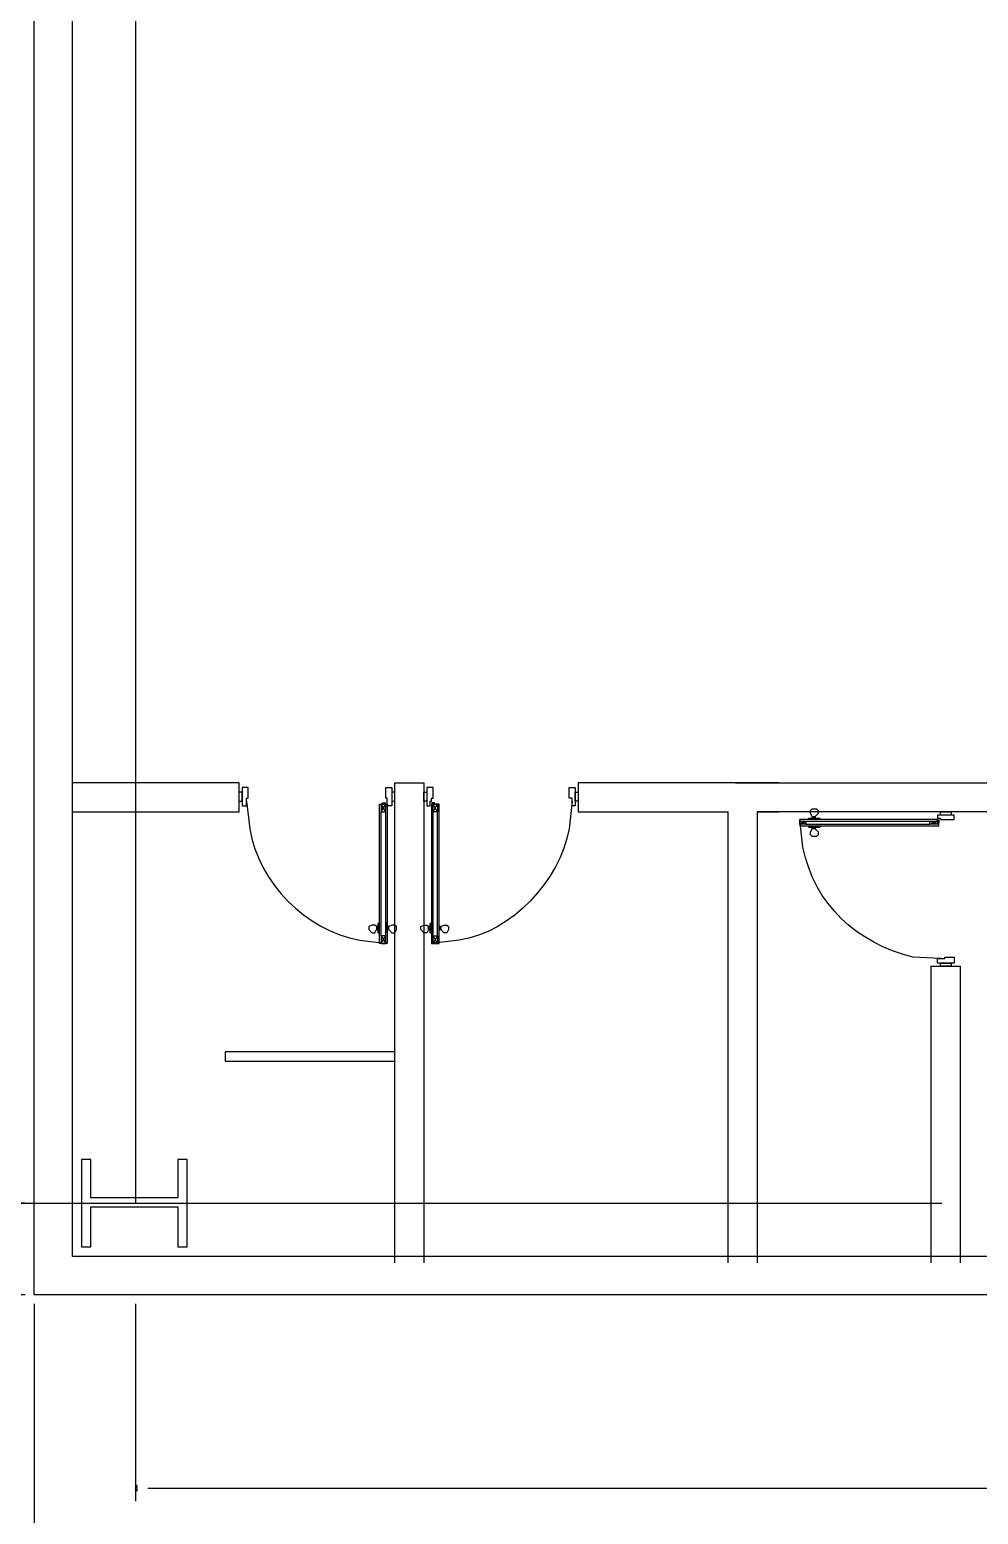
# Model space of a CAD drawing. Header units: millimetres. Extents: x 1263 to 3002, y 1308 to 2683.
# Drawn here: x 1274.55 to 1279.45, y 1353.76 to 1361.43 of the extents above; entities that cross this region are included whole.
import ezdxf

# ---------------------------------------------------------------- set-up
doc = ezdxf.new("R2010")
doc.units = ezdxf.units.MM
doc.header["$PDMODE"] = 34
doc.linetypes.add('DASHDOT', pattern=[25.4, 12.7, -6.35, 0, -6.35])
for name, color, linetype in [('1- 2', 223, 'Continuous'), ('1- muro de carga', 5, 'Continuous'), ('dim-75', 2, 'Continuous'), ('ejes', 140, 'DASHDOT'), ('PUERTAS', 2, 'Continuous')]:
    doc.layers.add(name, color=color, linetype=linetype)
doc.layers.add('2', color=223, linetype='Continuous', lineweight=5)
doc.styles.add('75', font='romans.shx', dxfattribs={"height": 0.112})
doc.styles.add('TEXTOS', font='romans.shx')
doc.dimstyles.new('DIM-75P', dxfattribs={"dimtxt": 0.3, "dimasz": 0.3, "dimexe": 0.0675, "dimexo": 0.0468, "dimgap": 0.0375, "dimtad": 0, "dimtih": 1, "dimtoh": 1, "dimzin": 0, "dimdsep": 46, "dimtxsty": 'TEXTOS', "dimcen": 0.3, "dimclrd": 1, "dimclre": 1, "dimclrt": 2, "dimadec": 0, "dimazin": 0, "dimtfac": 1, "dimtmove": 1, "dimatfit": 3, "dimldrblk": 'flecha', "dimfxl": 0.045, "dimtolj": 1, "dimtzin": 0, "dimlwd": -1, "dimlwe": -1, "dimarcsym": 0})

# ---------------------------------------------------------------- blocks, each defined once
blk = doc.blocks.new('flecha')
at = {"ltscale": 6}
for points in [[(-0.021, 0.03), (-0.106, 0.13), (-0.124, 0.055), (-0.124, 0.212)], [(-0.021, -0.03), (-0.106, -0.13), (-0.124, -0.055), (-0.124, -0.212)]]:
    blk.add_hatch(color=256, dxfattribs=at).paths.add_polyline_path(points)
for p, q in [((0.009, -0.017), (-0.137, 0.242)), ((0.009, 0.017), (-0.137, -0.242)), ((-0.127, 0.244), (-0.127, 0.025)), ((-0.127, 0.025), (-0.104, 0.122)), ((0, 0), (-0.104, 0.122)), ((0, 0), (-0.104, -0.122)), ((-0.127, -0.025), (-0.127, -0.244)), ((-0.127, -0.025), (-0.104, -0.122))]:
    blk.add_line(p, q, dxfattribs=at)
for points in [[(-0.021, 0.03), (-0.106, 0.13), (-0.124, 0.055), (-0.124, 0.212)], [(-0.021, -0.03), (-0.106, -0.13), (-0.124, -0.055), (-0.124, -0.212)]]:
    blk.add_lwpolyline(points, close=True, dxfattribs=at)
blk = doc.blocks.new('*D46')
at = {"layer": 'Defpoints', "color": 0, "transparency": 16777216}
for p in [(1089.1409, 118.4285), (1087.1409, 38.4285), (1089.1409, 38.4285)]:
    blk.add_point(p, dxfattribs=at)
at = {"layer": 'dim-75', "color": 1, "transparency": 16777216}
for p, q in [((1089.0941, 118.4285), (1087.0734, 118.4285)), ((1087.1409, 118.3648), (1087.1409, 78.522)), ((1087.1409, 38.4923), (1087.1409, 78.335)), ((1089.0941, 38.4285), (1087.0734, 38.4285))]:
    blk.add_line(p, q, dxfattribs=at)
at = {"layer": 'dim-75', "color": 1, "transparency": 16777216, "xscale": 0.06375, "yscale": 0.06375, "zscale": 0.06375}
for p, rotation in [((1087.1409, 118.4285), 90), ((1087.1409, 38.4285), 270)]:
    blk.add_blockref('flecha', p, dxfattribs=dict(at, rotation=rotation))
at = {"layer": 'dim-75', "transparency": 16777216, "insert": (1087.1409, 78.4285), "char_height": 0.112, "attachment_point": 5, "style": '75'}
blk.add_mtext('\\A1;80.00', dxfattribs=at)
blk = doc.blocks.new('*D47')
at = {"layer": 'Defpoints', "color": 0, "transparency": 16777216}
for p in [(1088.1409, 63.4127), (1089.1409, 63.4127), (1089.1409, 38.9025)]:
    blk.add_point(p, dxfattribs=at)
at = {"layer": 'dim-75', "color": 1, "transparency": 16777216}
for p, q in [((1089.0941, 63.4127), (1088.0734, 63.4127)), ((1088.1409, 63.349), (1088.1409, 51.2511)), ((1088.1409, 38.9662), (1088.1409, 51.0641)), ((1089.0941, 38.9025), (1088.0734, 38.9025))]:
    blk.add_line(p, q, dxfattribs=at)
at = {"layer": 'dim-75', "color": 1, "transparency": 16777216, "xscale": 0.06375, "yscale": 0.06375, "zscale": 0.06375}
for p, rotation in [((1088.1409, 63.4127), 90), ((1088.1409, 38.9025), 270)]:
    blk.add_blockref('flecha', p, dxfattribs=dict(at, rotation=rotation))
at = {"layer": 'dim-75', "transparency": 16777216, "insert": (1088.1409, 51.1576), "char_height": 0.112, "attachment_point": 5, "style": '75'}
blk.add_mtext('\\A1;24.51', dxfattribs=at)
blk = doc.blocks.new('*D15')
at = {"layer": 'Defpoints', "color": 0, "transparency": 16777216}
for p in [(1089.6639, 38.4285), (1099.6718, 38.4285), (1099.6718, 37.4285)]:
    blk.add_point(p, dxfattribs=at)
at = {"layer": 'dim-75', "color": 1, "transparency": 16777216}
for p, q in [((1089.6639, 38.3817), (1089.6639, 37.361)), ((1099.6718, 38.3817), (1099.6718, 37.361)), ((1089.7276, 37.4285), (1094.4143, 37.4285)), ((1099.608, 37.4285), (1094.9213, 37.4285))]:
    blk.add_line(p, q, dxfattribs=at)
at = {"layer": 'dim-75', "color": 1, "transparency": 16777216, "xscale": 0.06375, "yscale": 0.06375, "zscale": 0.06375, "rotation": 180}
blk.add_blockref('flecha', (1089.6639, 37.4285), dxfattribs=at)
at = {"layer": 'dim-75', "color": 1, "transparency": 16777216, "xscale": 0.06375, "yscale": 0.06375, "zscale": 0.06375}
blk.add_blockref('flecha', (1099.6718, 37.4285), dxfattribs=at)
at = {"layer": 'dim-75', "transparency": 16777216, "insert": (1094.6678, 37.4285), "char_height": 0.112, "attachment_point": 5, "style": '75'}
blk.add_mtext('\\A1;10.00', dxfattribs=at)
blk = doc.blocks.new('*D29')
at = {"layer": 'Defpoints', "color": 0, "transparency": 16777216}
for p in [(1089.1409, 38.4285), (1251.7081, 38.4285), (1089.1409, 36.4285)]:
    blk.add_point(p, dxfattribs=at)
at = {"layer": 'dim-75', "color": 1, "transparency": 16777216}
for p, q in [((1089.1409, 38.3817), (1089.1409, 36.361)), ((1251.7081, 38.3817), (1251.7081, 36.361)), ((1089.2047, 36.4285), (1170.1177, 36.4285)), ((1251.6444, 36.4285), (1170.7314, 36.4285))]:
    blk.add_line(p, q, dxfattribs=at)
at = {"layer": 'dim-75', "color": 1, "transparency": 16777216, "xscale": 0.06375, "yscale": 0.06375, "zscale": 0.06375, "rotation": 180}
blk.add_blockref('flecha', (1089.1409, 36.4285), dxfattribs=at)
at = {"layer": 'dim-75', "color": 1, "transparency": 16777216, "xscale": 0.06375, "yscale": 0.06375, "zscale": 0.06375}
blk.add_blockref('flecha', (1251.7081, 36.4285), dxfattribs=at)
at = {"layer": 'dim-75', "transparency": 16777216, "insert": (1170.4245, 36.4285), "char_height": 0.112, "attachment_point": 5, "style": '75'}
blk.add_mtext('\\A1;162.50', dxfattribs=at)
blk = doc.blocks.new('planta conjunto')
at = {"layer": '1- 2', "lineweight": 25}
blk.add_lwpolyline([(0.7425, 0.5016), (0.2923, 0.5016), (0.2923, 0.699), (0.2449, 0.699), (0.2449, 0.2488), (0.2923, 0.2488), (0.2923, 0.4542), (0.7425, 0.4542), (0.7425, 0.2488), (0.7899, 0.2488), (0.7899, 0.699), (0.7425, 0.699), (0.7425, 0.5016)], dxfattribs=at)
blk.add_lwpolyline([(0.7425, 0.5016), (0.2923, 0.5016), (0.2923, 0.699), (0.2449, 0.699), (0.2449, 0.2488), (0.2923, 0.2488), (0.2923, 0.4542), (0.7425, 0.4542), (0.7425, 0.2488), (0.7899, 0.2488), (0.7899, 0.699), (0.7425, 0.699), (0.7425, 0.5016)], dxfattribs=at)
at = {"layer": '1- muro de carga', "lineweight": 25}
blk.add_lwpolyline([(0, 0), (0, 80), (141.0822, 80), (162.5672, 0)], close=True, dxfattribs=at)
for points in [[(6.0901, 0.1975), (0.1975, 0.1975), (0.1975, 79.8025), (140.9227, 79.8025), (162.306, 0.1975), (7.2907, 0.1975)], [(3.6256, 2.6461), (5.94, 2.6461), (5.94, 4.1548), (6.0901, 4.1548), (6.0901, 2.496), (3.7362, 2.496), (3.7362, 0.1658)], [(0.1975, 2.496), (1.0585, 2.496), (1.0585, 2.6461), (0.1975, 2.6461)], [(1.8641, 0.1658), (1.8641, 2.6461), (2.0142, 2.6461), (2.0142, 0.1658)], [(3.8468, 2.6461), (2.812, 2.6461), (2.812, 2.496), (3.5861, 2.496)], [(3.5861, 0.1658), (3.5861, 2.496)], [(3.7362, 2.496), (3.8468, 2.496)], [(4.6366, 0.1658), (4.6366, 1.6982), (4.7867, 1.6982), (4.7867, 0.1658)]]:
    blk.add_lwpolyline(points, dxfattribs=at)
at = {"layer": '2', "lineweight": 25}
blk.add_lwpolyline([(1.8641, 1.2559), (0.9873, 1.2559), (0.9873, 1.2085), (1.8641, 1.2085)], dxfattribs=at)
at = {"layer": 'ejes'}
for p, q in [((0.5229, 86.216), (0.5229, 0.4739)), ((-8.0095, 0.4739), (162.4488, 0.4739))]:
    blk.add_line(p, q, dxfattribs=at)
at = {"layer": 'PUERTAS', "lineweight": 25}
for points in [[(1.0742, 2.5276), (1.0979, 2.5276), (1.0979, 2.5671), (1.1058, 2.5671), (1.1058, 2.6224), (1.0742, 2.6224), (1.0742, 2.5276)], [(1.8167, 2.6224), (1.8483, 2.6224), (1.8483, 2.5276), (1.8246, 2.5276), (1.8246, 2.5671), (1.8167, 2.5671), (1.8167, 2.6224)], [(2.0616, 2.6224), (2.03, 2.6224), (2.03, 2.5276), (2.0458, 2.5276), (2.0458, 2.5513), (2.0537, 2.5513), (2.0537, 2.5671), (2.0616, 2.5671), (2.0616, 2.6224)], [(2.7962, 2.5276), (2.7804, 2.5276), (2.7804, 2.5671), (2.7646, 2.5671), (2.7646, 2.6224), (2.7962, 2.6224), (2.7962, 2.5276)], [(1.0584, 2.5987), (1.0584, 2.5513), (1.0742, 2.5513), (1.0742, 2.5987), (1.0584, 2.5987)], [(1.0584, 2.5513), (1.0584, 2.5513)], [(1.7851, 1.8167), (1.7851, 2.5355), (1.8246, 2.5355), (1.8246, 1.8167), (1.7851, 1.8167)], [(1.8167, 2.496), (1.8167, 2.5355), (1.793, 2.5355), (1.793, 2.496), (1.8167, 2.496)], [(1.793, 2.496), (1.8167, 2.5355)], [(1.8167, 2.496), (1.793, 2.5355)], [(1.8167, 2.5355), (1.8009, 2.5355), (1.8009, 2.5434), (1.8167, 2.5434)], [(1.8246, 2.5355), (1.8246, 2.5434)], [(1.8483, 2.5987), (1.8483, 2.5513), (1.8641, 2.5513), (1.8641, 2.5987), (1.8483, 2.5987)], [(1.8483, 2.5513), (1.8483, 2.5513)], [(2.0299, 2.5987), (2.0299, 2.5513), (2.0142, 2.5513), (2.0142, 2.5987), (2.0299, 2.5987)], [(2.0299, 2.5513), (2.0299, 2.5513)], [(2.0537, 2.5355), (2.0695, 2.5355), (2.0695, 2.5434), (2.0537, 2.5434)], [(2.0932, 1.8167), (2.0932, 2.5355), (2.0537, 2.5355), (2.0537, 1.8167), (2.0932, 1.8167)], [(2.0615, 2.496), (2.0615, 2.5355), (2.0853, 2.5355), (2.0853, 2.496), (2.0615, 2.496)], [(2.0852, 2.496), (2.0615, 2.5355)], [(2.0615, 2.496), (2.0853, 2.5355)], [(2.8119, 2.5987), (2.8119, 2.5513), (2.7961, 2.5513), (2.7961, 2.5987), (2.8119, 2.5987)], [(2.8119, 2.5513), (2.8119, 2.5513)], [(1.793, 1.8562), (1.793, 2.496)], [(1.8167, 1.8562), (1.8167, 2.496)], [(2.0615, 1.8562), (2.0615, 2.496)], [(2.0852, 1.8562), (2.0852, 2.496)], [(3.9574, 2.4249), (4.6762, 2.4249), (4.6762, 2.4407), (4.6683, 2.4407), (4.6683, 2.4565), (3.9574, 2.4565), (3.9574, 2.4249)], [(4.0047, 2.4644), (4.06, 2.4644)], [(4.0047, 2.4644), (4.0047, 2.4565)], [(4.0126, 2.4644), (4.0126, 2.4565)], [(4.0206, 2.4723), (4.0127, 2.4881), (4.0127, 2.5039), (4.0206, 2.5118), (4.0443, 2.5118), (4.0522, 2.5039), (4.0522, 2.4881), (4.0364, 2.4723)], [(4.0205, 2.4723), (4.0205, 2.4644)], [(4.0364, 2.4644), (4.0364, 2.4565)], [(4.0443, 2.4644), (4.0443, 2.4565)], [(4.0522, 2.4644), (4.0522, 2.4565)], [(4.0522, 2.4644), (4.0522, 2.4565)], [(4.0601, 2.4644), (4.0601, 2.4565)], [(4.7552, 2.4565), (4.7552, 2.4802), (4.6683, 2.4802), (4.6683, 2.4644), (4.6841, 2.4644), (4.6841, 2.4565), (4.7552, 2.4565)], [(4.6841, 2.4802), (4.6841, 2.496), (4.7394, 2.496), (4.7394, 2.4802), (4.6841, 2.4802)], [(3.9574, 2.4328), (3.989, 2.4486)], [(3.989, 2.4328), (3.9574, 2.4486), (3.989, 2.4486), (3.989, 2.4328), (3.9574, 2.4328), (3.9574, 2.4486)], [(3.989, 2.4486), (4.6288, 2.4486)], [(3.989, 2.4328), (4.6288, 2.4328)], [(4.0047, 2.417), (4.0047, 2.4249)], [(4.0047, 2.417), (4.06, 2.417)], [(4.0126, 2.417), (4.0126, 2.4249)], [(4.0364, 2.4091), (4.0522, 2.3933), (4.0522, 2.3775), (4.0443, 2.3696), (4.0206, 2.3696), (4.0127, 2.3775), (4.0127, 2.3933), (4.0206, 2.4091)], [(4.0205, 2.4091), (4.0205, 2.417)], [(4.0364, 2.417), (4.0364, 2.4249)], [(4.0443, 2.417), (4.0443, 2.4249)], [(4.0522, 2.417), (4.0522, 2.4249)], [(4.0522, 2.417), (4.0522, 2.4249)], [(4.0601, 2.417), (4.0601, 2.4249)], [(4.6288, 2.4328), (4.6288, 2.4486), (4.6683, 2.4486), (4.6683, 2.4328), (4.6288, 2.4328)], [(4.6288, 2.4486), (4.6288, 2.4486)], [(4.6288, 2.4328), (4.6683, 2.4486)], [(4.6288, 2.4486), (4.6683, 2.4328)], [(1.8246, 1.9036), (1.8246, 1.9115), (1.8246, 1.9194), (1.8246, 1.9273)], [(1.8246, 1.872), (1.8246, 1.9194)], [(1.8246, 1.8878), (1.8246, 1.8957), (1.8246, 1.9036), (1.8246, 1.9115), (1.8246, 1.9194)], [(1.8246, 1.9115), (1.8246, 1.9194)], [(2.0458, 1.872), (2.0458, 1.9194)], [(2.0932, 1.9115), (2.0932, 1.9194), (2.0932, 1.9273)], [(2.0932, 1.9115), (2.0932, 1.9194)], [(2.0932, 1.9036), (2.0932, 1.9115), (2.0932, 1.9194)], [(2.0932, 1.872), (2.0932, 1.9194)], [(1.7693, 1.9036), (1.7614, 1.9115), (1.7456, 1.9115), (1.7298, 1.9036), (1.7298, 1.8878), (1.7456, 1.872), (1.7614, 1.872), (1.7693, 1.8878)], [(1.7693, 1.9036), (1.7772, 1.9036)], [(1.7693, 1.8957), (1.7772, 1.8957)], [(1.7693, 1.8957), (1.7772, 1.8957)], [(1.7772, 1.9115), (1.7851, 1.9115)], [(1.7772, 1.9115), (1.7851, 1.9115)], [(1.7772, 1.9036), (1.7851, 1.9036)], [(1.7772, 1.9036), (1.7851, 1.9036)], [(1.7772, 1.8957), (1.7851, 1.8957)], [(1.7772, 1.8878), (1.7851, 1.8878)], [(1.7772, 1.8878), (1.7851, 1.8878)], [(1.7772, 1.8799), (1.7851, 1.8799)], [(1.7772, 1.872), (1.7851, 1.872)], [(1.793, 1.8167), (1.8167, 1.8562)], [(1.793, 1.8562), (1.8167, 1.8167), (1.8167, 1.8562), (1.793, 1.8562), (1.793, 1.8167), (1.8167, 1.8167)], [(1.8325, 1.9036), (1.8246, 1.9036)], [(1.8325, 1.8957), (1.8246, 1.8957)], [(1.8325, 1.8957), (1.8246, 1.8957)], [(1.8246, 1.872), (1.8246, 1.8799), (1.8246, 1.8878), (1.8246, 1.8957)], [(1.8246, 1.8799), (1.8246, 1.8878)], [(1.8246, 1.872), (1.8246, 1.8799)], [(1.8325, 1.8878), (1.8483, 1.872), (1.8641, 1.872), (1.872, 1.8878), (1.872, 1.9036), (1.8641, 1.9115), (1.8483, 1.9115), (1.8325, 1.9036)], [(2.0378, 1.8878), (2.03, 1.872), (2.0142, 1.872), (1.9984, 1.8878), (1.9984, 1.9036), (2.0142, 1.9115), (2.03, 1.9115), (2.0378, 1.9036)], [(2.0378, 1.9036), (2.0458, 1.9036)], [(2.0378, 1.8957), (2.0458, 1.8957)], [(2.0378, 1.8957), (2.0458, 1.8957)], [(2.0458, 1.9115), (2.0537, 1.9115)], [(2.0458, 1.9115), (2.0537, 1.9115)], [(2.0458, 1.9036), (2.0537, 1.9036)], [(2.0458, 1.9036), (2.0537, 1.9036)], [(2.0458, 1.8957), (2.0537, 1.8957)], [(2.0458, 1.8878), (2.0537, 1.8878)], [(2.0458, 1.8878), (2.0537, 1.8878)], [(2.0458, 1.8799), (2.0537, 1.8799)], [(2.0458, 1.872), (2.0537, 1.872)], [(2.0853, 1.8167), (2.0616, 1.8562)], [(2.0853, 1.8562), (2.0616, 1.8167), (2.0616, 1.8562), (2.0853, 1.8562), (2.0853, 1.8167), (2.0616, 1.8167)], [(2.0932, 1.9036), (2.0932, 1.9115)], [(2.1011, 1.9036), (2.0932, 1.9036)], [(2.0932, 1.8957), (2.0932, 1.9036)], [(2.1011, 1.8957), (2.0932, 1.8957)], [(2.1011, 1.8957), (2.0932, 1.8957)], [(2.0932, 1.8878), (2.0932, 1.8957)], [(2.0932, 1.872), (2.0932, 1.8799), (2.0932, 1.8878), (2.0932, 1.8957)], [(2.0932, 1.8799), (2.0932, 1.8878)], [(2.1011, 1.9036), (2.1169, 1.9115), (2.1327, 1.9115), (2.1406, 1.9036), (2.1406, 1.8878), (2.1327, 1.872), (2.1169, 1.872), (2.1011, 1.8878)], [(4.6682, 1.714), (4.6682, 1.7377), (4.7077, 1.7377), (4.7077, 1.7456), (4.7552, 1.7456), (4.7552, 1.714), (4.6682, 1.714)], [(4.6841, 1.6982), (4.6841, 1.714), (4.7394, 1.714), (4.7394, 1.6982), (4.6841, 1.6982)]]:
    blk.add_lwpolyline(points, dxfattribs=at)
for points, knots in [([(1.0979, 2.5513), (1.0979, 2.5513), (1.1137, 2.4091), (1.1137, 2.4091), (1.1629, 2.1267), (1.4015, 1.8862), (1.6824, 1.8325), (1.6824, 1.8325), (1.8246, 1.8167), (1.8246, 1.8167)], [0, 0, 0, 0, 1, 1, 1, 2, 2, 2, 3, 3, 3, 3]), ([(2.7804, 2.5513), (2.7804, 2.5513), (2.7646, 2.4091), (2.7646, 2.4091), (2.7176, 2.1427), (2.4689, 1.8748), (2.1959, 1.8325), (2.1959, 1.8325), (2.0537, 1.8167), (2.0537, 1.8167)], [0, 0, 0, 0, 1, 1, 1, 2, 2, 2, 3, 3, 3, 3]), ([(4.6841, 1.7377), (4.6841, 1.7377), (4.5419, 1.7456), (4.5419, 1.7456), (4.2515, 1.8187), (4.0339, 2.0156), (3.9732, 2.3143), (3.9732, 2.3143), (3.9574, 2.4565), (3.9574, 2.4565)], [0, 0, 0, 0, 1, 1, 1, 2, 2, 2, 3, 3, 3, 3]), ([(4.0047, 2.4644), (4.0047, 2.4644), (4.0047, 2.4565), (4.0047, 2.4565), (4.0047, 2.4565), (4.0047, 2.4644), (4.0047, 2.4644), (4.0047, 2.4644), (4.0047, 2.4565), (4.0047, 2.4565)], [0, 0, 0, 0, 1, 1, 1, 2, 2, 2, 3, 3, 3, 3]), ([(4.0126, 2.4644), (4.0126, 2.4644), (4.0126, 2.4565), (4.0126, 2.4565), (4.0126, 2.4565), (4.0126, 2.4644), (4.0126, 2.4644), (4.0126, 2.4644), (4.0126, 2.4565), (4.0126, 2.4565), (4.0126, 2.4565), (4.0126, 2.4644), (4.0126, 2.4644)], [0, 0, 0, 0, 1, 1, 1, 2, 2, 2, 3, 3, 3, 4, 4, 4, 4]), ([(4.0126, 2.4644), (4.0126, 2.4644), (4.0126, 2.4565), (4.0126, 2.4565), (4.0126, 2.4565), (4.0126, 2.4644), (4.0126, 2.4644)], [0, 0, 0, 0, 1, 1, 1, 2, 2, 2, 2]), ([(4.0205, 2.4723), (4.0205, 2.4723), (4.0364, 2.4723), (4.0364, 2.4723), (4.0364, 2.4723), (4.0364, 2.4644), (4.0364, 2.4644), (4.0364, 2.4644), (4.0364, 2.4723), (4.0364, 2.4723), (4.0364, 2.4723), (4.0364, 2.4644), (4.0364, 2.4644), (4.0364, 2.4644), (4.0364, 2.4723), (4.0364, 2.4723)], [0, 0, 0, 0, 1, 1, 1, 2, 2, 2, 3, 3, 3, 4, 4, 4, 5, 5, 5, 5]), ([(4.0205, 2.4644), (4.0205, 2.4644), (4.0205, 2.4565), (4.0205, 2.4565), (4.0205, 2.4565), (4.0205, 2.4644), (4.0205, 2.4644), (4.0205, 2.4644), (4.0205, 2.4565), (4.0205, 2.4565)], [0, 0, 0, 0, 1, 1, 1, 2, 2, 2, 3, 3, 3, 3]), ([(4.0285, 2.4723), (4.0285, 2.4723), (4.0285, 2.4644), (4.0285, 2.4644), (4.0285, 2.4644), (4.0285, 2.4723), (4.0285, 2.4723), (4.0285, 2.4723), (4.0285, 2.4644), (4.0285, 2.4644)], [0, 0, 0, 0, 1, 1, 1, 2, 2, 2, 3, 3, 3, 3]), ([(4.0285, 2.4644), (4.0285, 2.4644), (4.0285, 2.4565), (4.0285, 2.4565), (4.0285, 2.4565), (4.0285, 2.4644), (4.0285, 2.4644)], [0, 0, 0, 0, 1, 1, 1, 2, 2, 2, 2]), ([(4.0443, 2.4644), (4.0443, 2.4644), (4.0443, 2.4565), (4.0443, 2.4565), (4.0443, 2.4565), (4.0443, 2.4644), (4.0443, 2.4644)], [0, 0, 0, 0, 1, 1, 1, 2, 2, 2, 2]), ([(4.0522, 2.4644), (4.0522, 2.4644), (4.0522, 2.4565), (4.0522, 2.4565), (4.0522, 2.4565), (4.0522, 2.4644), (4.0522, 2.4644), (4.0522, 2.4644), (4.0522, 2.4565), (4.0522, 2.4565), (4.0522, 2.4565), (4.0522, 2.4644), (4.0522, 2.4644)], [0, 0, 0, 0, 1, 1, 1, 2, 2, 2, 3, 3, 3, 4, 4, 4, 4]), ([(4.0522, 2.4644), (4.0522, 2.4644), (4.0522, 2.4565), (4.0522, 2.4565), (4.0522, 2.4565), (4.0522, 2.4644), (4.0522, 2.4644)], [0, 0, 0, 0, 1, 1, 1, 2, 2, 2, 2]), ([(4.0601, 2.4644), (4.0601, 2.4644), (4.0601, 2.4565), (4.0601, 2.4565), (4.0601, 2.4565), (4.0601, 2.4644), (4.0601, 2.4644)], [0, 0, 0, 0, 1, 1, 1, 2, 2, 2, 2]), ([(4.6762, 2.4565), (4.6762, 2.4565), (4.6762, 2.4407), (4.6762, 2.4407), (4.6762, 2.4407), (4.6762, 2.4565), (4.6762, 2.4565)], [0, 0, 0, 0, 1, 1, 1, 2, 2, 2, 2]), ([(4.0047, 2.417), (4.0047, 2.417), (4.0047, 2.4249), (4.0047, 2.4249), (4.0047, 2.4249), (4.0047, 2.417), (4.0047, 2.417), (4.0047, 2.417), (4.0047, 2.4249), (4.0047, 2.4249)], [0, 0, 0, 0, 1, 1, 1, 2, 2, 2, 3, 3, 3, 3]), ([(4.0126, 2.417), (4.0126, 2.417), (4.0126, 2.4249), (4.0126, 2.4249), (4.0126, 2.4249), (4.0126, 2.417), (4.0126, 2.417)], [0, 0, 0, 0, 1, 1, 1, 2, 2, 2, 2]), ([(4.0126, 2.417), (4.0126, 2.417), (4.0126, 2.4249), (4.0126, 2.4249), (4.0126, 2.4249), (4.0126, 2.417), (4.0126, 2.417), (4.0126, 2.417), (4.0126, 2.4249), (4.0126, 2.4249), (4.0126, 2.4249), (4.0126, 2.417), (4.0126, 2.417)], [0, 0, 0, 0, 1, 1, 1, 2, 2, 2, 3, 3, 3, 4, 4, 4, 4]), ([(4.0205, 2.417), (4.0205, 2.417), (4.0205, 2.4249), (4.0205, 2.4249), (4.0205, 2.4249), (4.0205, 2.417), (4.0205, 2.417), (4.0205, 2.417), (4.0205, 2.4249), (4.0205, 2.4249)], [0, 0, 0, 0, 1, 1, 1, 2, 2, 2, 3, 3, 3, 3]), ([(4.0364, 2.4091), (4.0364, 2.4091), (4.0364, 2.417), (4.0364, 2.417), (4.0364, 2.417), (4.0364, 2.4091), (4.0364, 2.4091), (4.0364, 2.4091), (4.0364, 2.417), (4.0364, 2.417), (4.0364, 2.417), (4.0364, 2.4091), (4.0364, 2.4091), (4.0364, 2.4091), (4.0206, 2.4091), (4.0206, 2.4091)], [0, 0, 0, 0, 1, 1, 1, 2, 2, 2, 3, 3, 3, 4, 4, 4, 5, 5, 5, 5]), ([(4.0285, 2.417), (4.0285, 2.417), (4.0285, 2.4249), (4.0285, 2.4249), (4.0285, 2.4249), (4.0285, 2.417), (4.0285, 2.417)], [0, 0, 0, 0, 1, 1, 1, 2, 2, 2, 2]), ([(4.0285, 2.4091), (4.0285, 2.4091), (4.0285, 2.417), (4.0285, 2.417), (4.0285, 2.417), (4.0285, 2.4091), (4.0285, 2.4091), (4.0285, 2.4091), (4.0285, 2.417), (4.0285, 2.417)], [0, 0, 0, 0, 1, 1, 1, 2, 2, 2, 3, 3, 3, 3]), ([(4.0443, 2.417), (4.0443, 2.417), (4.0443, 2.4249), (4.0443, 2.4249), (4.0443, 2.4249), (4.0443, 2.417), (4.0443, 2.417)], [0, 0, 0, 0, 1, 1, 1, 2, 2, 2, 2]), ([(4.0522, 2.417), (4.0522, 2.417), (4.0522, 2.4249), (4.0522, 2.4249), (4.0522, 2.4249), (4.0522, 2.417), (4.0522, 2.417)], [0, 0, 0, 0, 1, 1, 1, 2, 2, 2, 2]), ([(4.0522, 2.417), (4.0522, 2.417), (4.0522, 2.4249), (4.0522, 2.4249), (4.0522, 2.4249), (4.0522, 2.417), (4.0522, 2.417), (4.0522, 2.417), (4.0522, 2.4249), (4.0522, 2.4249), (4.0522, 2.4249), (4.0522, 2.417), (4.0522, 2.417)], [0, 0, 0, 0, 1, 1, 1, 2, 2, 2, 3, 3, 3, 4, 4, 4, 4]), ([(4.0601, 2.417), (4.0601, 2.417), (4.0601, 2.4249), (4.0601, 2.4249), (4.0601, 2.4249), (4.0601, 2.417), (4.0601, 2.417)], [0, 0, 0, 0, 1, 1, 1, 2, 2, 2, 2]), ([(1.7772, 1.9194), (1.7772, 1.9194), (1.7851, 1.9194), (1.7851, 1.9194), (1.7851, 1.9194), (1.7772, 1.9194), (1.7772, 1.9194), (1.7772, 1.9194), (1.7851, 1.9194), (1.7851, 1.9194), (1.7851, 1.9194), (1.7772, 1.9194), (1.7772, 1.9194), (1.7772, 1.9194), (1.7851, 1.9194), (1.7851, 1.9194), (1.7851, 1.9194), (1.7772, 1.9194), (1.7772, 1.9194), (1.7772, 1.9194), (1.7851, 1.9194), (1.7851, 1.9194), (1.7851, 1.9194), (1.7772, 1.9194), (1.7772, 1.9194)], [0, 0, 0, 0, 1, 1, 1, 2, 2, 2, 3, 3, 3, 4, 4, 4, 5, 5, 5, 6, 6, 6, 7, 7, 7, 8, 8, 8, 8]), ([(1.7772, 1.872), (1.7772, 1.872), (1.7851, 1.872), (1.7851, 1.872), (1.7851, 1.872), (1.7772, 1.872), (1.7772, 1.872), (1.7772, 1.872), (1.7851, 1.872), (1.7851, 1.872), (1.7851, 1.872), (1.7772, 1.872), (1.7772, 1.872), (1.7772, 1.872), (1.7851, 1.872), (1.7851, 1.872), (1.7851, 1.872), (1.7772, 1.872), (1.7772, 1.872), (1.7772, 1.872), (1.7851, 1.872), (1.7851, 1.872), (1.7851, 1.872), (1.7772, 1.872), (1.7772, 1.872), (1.7772, 1.872), (1.7772, 1.9194), (1.7772, 1.9194)], [0, 0, 0, 0, 1, 1, 1, 2, 2, 2, 3, 3, 3, 4, 4, 4, 5, 5, 5, 6, 6, 6, 7, 7, 7, 8, 8, 8, 9, 9, 9, 9]), ([(2.0458, 1.9194), (2.0458, 1.9194), (2.0537, 1.9194), (2.0537, 1.9194), (2.0537, 1.9194), (2.0458, 1.9194), (2.0458, 1.9194), (2.0458, 1.9194), (2.0537, 1.9194), (2.0537, 1.9194), (2.0537, 1.9194), (2.0458, 1.9194), (2.0458, 1.9194), (2.0458, 1.9194), (2.0537, 1.9194), (2.0537, 1.9194), (2.0537, 1.9194), (2.0458, 1.9194), (2.0458, 1.9194), (2.0458, 1.9194), (2.0537, 1.9194), (2.0537, 1.9194), (2.0537, 1.9194), (2.0458, 1.9194), (2.0458, 1.9194)], [0, 0, 0, 0, 1, 1, 1, 2, 2, 2, 3, 3, 3, 4, 4, 4, 5, 5, 5, 6, 6, 6, 7, 7, 7, 8, 8, 8, 8]), ([(1.7693, 1.9036), (1.7693, 1.9036), (1.7772, 1.9036), (1.7772, 1.9036), (1.7772, 1.9036), (1.7693, 1.9036), (1.7693, 1.9036), (1.7693, 1.9036), (1.7693, 1.8878), (1.7693, 1.8878)], [0, 0, 0, 0, 1, 1, 1, 2, 2, 2, 3, 3, 3, 3]), ([(1.7693, 1.8878), (1.7693, 1.8878), (1.7772, 1.8878), (1.7772, 1.8878), (1.7772, 1.8878), (1.7693, 1.8878), (1.7693, 1.8878), (1.7693, 1.8878), (1.7772, 1.8878), (1.7772, 1.8878)], [0, 0, 0, 0, 1, 1, 1, 2, 2, 2, 3, 3, 3, 3]), ([(1.7772, 1.9115), (1.7772, 1.9115), (1.7851, 1.9115), (1.7851, 1.9115), (1.7851, 1.9115), (1.7772, 1.9115), (1.7772, 1.9115), (1.7772, 1.9115), (1.7851, 1.9115), (1.7851, 1.9115)], [0, 0, 0, 0, 1, 1, 1, 2, 2, 2, 3, 3, 3, 3]), ([(1.7772, 1.8799), (1.7772, 1.8799), (1.7851, 1.8799), (1.7851, 1.8799), (1.7851, 1.8799), (1.7772, 1.8799), (1.7772, 1.8799), (1.7772, 1.8799), (1.7851, 1.8799), (1.7851, 1.8799)], [0, 0, 0, 0, 1, 1, 1, 2, 2, 2, 3, 3, 3, 3]), ([(1.8325, 1.8878), (1.8325, 1.8878), (1.8325, 1.9036), (1.8325, 1.9036), (1.8325, 1.9036), (1.8246, 1.9036), (1.8246, 1.9036), (1.8246, 1.9036), (1.8325, 1.9036), (1.8325, 1.9036)], [0, 0, 0, 0, 1, 1, 1, 2, 2, 2, 3, 3, 3, 3]), ([(1.8325, 1.8878), (1.8325, 1.8878), (1.8246, 1.8878), (1.8246, 1.8878), (1.8246, 1.8878), (1.8325, 1.8878), (1.8325, 1.8878), (1.8325, 1.8878), (1.8246, 1.8878), (1.8246, 1.8878)], [0, 0, 0, 0, 1, 1, 1, 2, 2, 2, 3, 3, 3, 3]), ([(2.0378, 1.8878), (2.0378, 1.8878), (2.0378, 1.9036), (2.0378, 1.9036), (2.0378, 1.9036), (2.0458, 1.9036), (2.0458, 1.9036), (2.0458, 1.9036), (2.0378, 1.9036), (2.0378, 1.9036)], [0, 0, 0, 0, 1, 1, 1, 2, 2, 2, 3, 3, 3, 3]), ([(2.0378, 1.8878), (2.0378, 1.8878), (2.0458, 1.8878), (2.0458, 1.8878), (2.0458, 1.8878), (2.0378, 1.8878), (2.0378, 1.8878), (2.0378, 1.8878), (2.0458, 1.8878), (2.0458, 1.8878)], [0, 0, 0, 0, 1, 1, 1, 2, 2, 2, 3, 3, 3, 3]), ([(2.0458, 1.9115), (2.0458, 1.9115), (2.0537, 1.9115), (2.0537, 1.9115), (2.0537, 1.9115), (2.0458, 1.9115), (2.0458, 1.9115), (2.0458, 1.9115), (2.0537, 1.9115), (2.0537, 1.9115)], [0, 0, 0, 0, 1, 1, 1, 2, 2, 2, 3, 3, 3, 3]), ([(2.0458, 1.8799), (2.0458, 1.8799), (2.0537, 1.8799), (2.0537, 1.8799), (2.0537, 1.8799), (2.0458, 1.8799), (2.0458, 1.8799), (2.0458, 1.8799), (2.0537, 1.8799), (2.0537, 1.8799)], [0, 0, 0, 0, 1, 1, 1, 2, 2, 2, 3, 3, 3, 3]), ([(2.0458, 1.872), (2.0458, 1.872), (2.0537, 1.872), (2.0537, 1.872), (2.0537, 1.872), (2.0458, 1.872), (2.0458, 1.872), (2.0458, 1.872), (2.0537, 1.872), (2.0537, 1.872), (2.0537, 1.872), (2.0458, 1.872), (2.0458, 1.872), (2.0458, 1.872), (2.0537, 1.872), (2.0537, 1.872), (2.0537, 1.872), (2.0458, 1.872), (2.0458, 1.872), (2.0458, 1.872), (2.0537, 1.872), (2.0537, 1.872), (2.0537, 1.872), (2.0458, 1.872), (2.0458, 1.872)], [0, 0, 0, 0, 1, 1, 1, 2, 2, 2, 3, 3, 3, 4, 4, 4, 5, 5, 5, 6, 6, 6, 7, 7, 7, 8, 8, 8, 8]), ([(2.1011, 1.9036), (2.1011, 1.9036), (2.0932, 1.9036), (2.0932, 1.9036), (2.0932, 1.9036), (2.1011, 1.9036), (2.1011, 1.9036), (2.1011, 1.9036), (2.1011, 1.8878), (2.1011, 1.8878)], [0, 0, 0, 0, 1, 1, 1, 2, 2, 2, 3, 3, 3, 3]), ([(2.1011, 1.8878), (2.1011, 1.8878), (2.0932, 1.8878), (2.0932, 1.8878), (2.0932, 1.8878), (2.1011, 1.8878), (2.1011, 1.8878), (2.1011, 1.8878), (2.0932, 1.8878), (2.0932, 1.8878)], [0, 0, 0, 0, 1, 1, 1, 2, 2, 2, 3, 3, 3, 3])]:
    blk.add_open_spline(points, degree=3, knots=knots, dxfattribs=at)
at = {"layer": 'dim-75'}
for base, p1, p2, picture, middle in [((-2, 0), (0, 80), (0, 0), '*D46', (-2, 40)), ((-1, 24.9842), (0, 0.4739), (0, 24.9842), '*D47', (-1, 12.729))]:
    dim = blk.add_linear_dim(base=base, p1=p1, p2=p2, angle=90, dimstyle='DIM-75P', dxfattribs=at)
    dim.commit()
    dim.dimension.update_dxf_attribs({"geometry": picture, "text_midpoint": middle, "insert": (-1089.1409, -38.4285)})
for base, p1, p2, text, picture, middle in [((0, -2), (162.5672, 0), (0, 0), '162.50', '*D29', (81.2836, -2)), ((10.5309, -1), (0.5229, 0), (10.5309, 0), '10.00', '*D15', (5.5269, -1))]:
    dim = blk.add_linear_dim(base=base, p1=p1, p2=p2, text=text, dimstyle='DIM-75P', dxfattribs=at)
    dim.commit()
    dim.dimension.update_dxf_attribs({"geometry": picture, "text_midpoint": middle, "insert": (-1089.1409, -38.4285)})

msp = doc.modelspace()

# ---------------------------------------------------------------- linework, layer by layer
at = {"layer": '1- muro de carga', "lineweight": 25}
msp.add_lwpolyline([(1274.5697, 1354.89372), (1274.5697, 1434.89372), (1415.65193, 1434.89372), (1437.13692, 1354.89372)], close=True, dxfattribs=at)
msp.add_lwpolyline([(1280.65975, 1355.0912), (1274.76717, 1355.0912), (1274.76717, 1434.69625), (1415.49241, 1434.69625), (1436.87568, 1355.0912), (1281.8604, 1355.0912)], dxfattribs=at)

# ---------------------------------------------------------------- block references
msp.add_blockref('planta conjunto', (1274.5697, 1354.89372))

doc.saveas('drawing.dxf')
